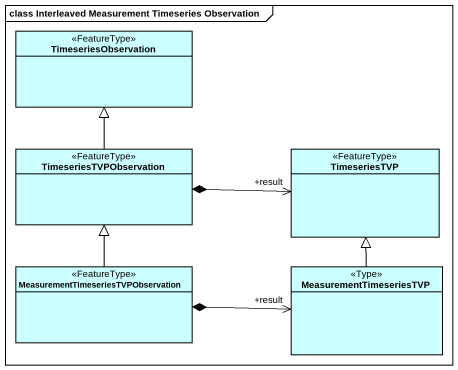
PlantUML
@startuml
mainframe class Interleaved Measurement Timeseries Observation
hide circle
hide empty members
class TimeseriesObservation <<FeatureType>> #CCFFFF
class TimeseriesTVPObservation <<FeatureType>> #CCFFFF
class TimeseriesTVP <<FeatureType>> #CCFFFF
class "MeasurementTimeseriesTVPObservation" as MeasurementTimeseriesTVPObse <<FeatureType>> #CCFFFF
class MeasurementTimeseriesTVP <<Type>> #CCFFFF
TimeseriesTVPObservation -up-|> TimeseriesObservation
TimeseriesTVPObservation *-right-> "+result" TimeseriesTVP
MeasurementTimeseriesTVPObse -up-|> TimeseriesTVPObservation
MeasurementTimeseriesTVPObse *-right-> "+result" MeasurementTimeseriesTVP
MeasurementTimeseriesTVP -up-|> TimeseriesTVP
@enduml
